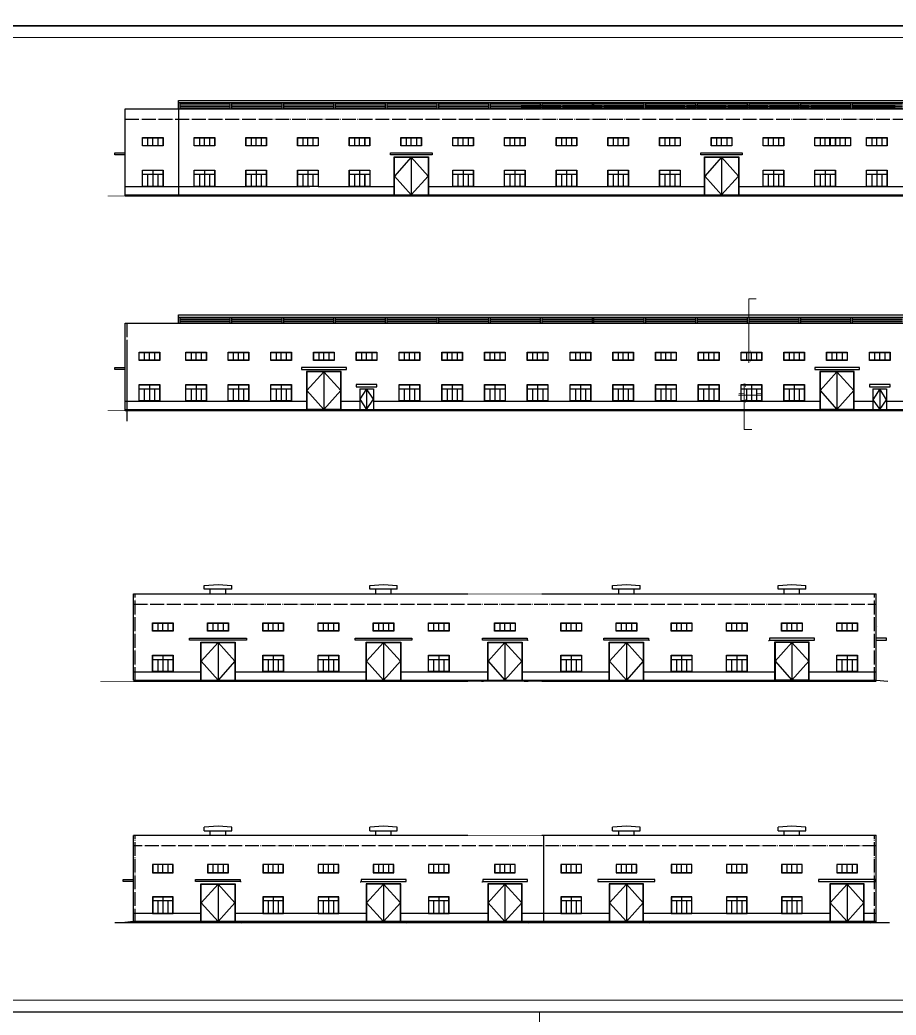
# Model space of a CAD drawing. Extents: x 4150464 to 4450492, y 75142 to 874437.
# Drawn here: x 4257031 to 4384090, y 197079 to 341356 of the extents above; entities that cross this region are included whole.
import ezdxf

# ---------------------------------------------------------------- set-up
doc = ezdxf.new("R2010")
doc.units = 0
doc.header["$LTSCALE"] = 1000
doc.header["$MEASUREMENT"] = 0
doc.linetypes.add('DOTE', pattern=[2.42, 2, -0.2, 0.02, -0.2])
for name, color, linetype in [('AXIS', 3, 'Continuous'), ('DOTE', 8, 'DOTE'), ('PUB_TITLE', 4, 'Continuous'), ('WALL', 6, 'Continuous'), ('外框线', 7, 'Continuous'), ('窗', 4, 'Continuous'), ('线', 144, 'Continuous'), ('门', 4, 'Continuous'), ('雨棚', 7, 'Continuous')]:
    doc.layers.add(name, color=color, linetype=linetype)
doc.layers.add('DIM_IDEN', color=3, linetype='Continuous', lineweight=13)
pattern_1 = [(180, (3372961.3, -331663.97), (-4e-14, -238.125), [])]
pattern_2 = [(180, (3372961.3, -300558.6), (-4e-14, -238.125), [])]

msp = doc.modelspace()

# ---------------------------------------------------------------- hatches: boundary and pattern name
at = {"layer": '线'}
h = msp.add_hatch(dxfattribs=at)
h.set_pattern_fill('ANSI31', color=256, scale=150, angle=135, style=0)
h.set_pattern_definition(pattern_2)
h.paths.add_polyline_path([(4287540, 328486), (4287540, 329386), (4280280, 329386), (4280280, 328486)])
h.paths.add_polyline_path([(4295040, 328486), (4295040, 329386), (4287780, 329386), (4287780, 328486)])
h = msp.add_hatch(dxfattribs=at)
h.set_pattern_fill('ANSI31', color=256, scale=150, angle=135, style=0)
h.set_pattern_definition(pattern_2)
h.paths.add_polyline_path([(4295280, 329386), (4295280, 328486), (4302540, 328486), (4302540, 329386)])
h.paths.add_polyline_path([(4302780, 329386), (4302780, 328486), (4310040, 328486), (4310040, 329386)])
h = msp.add_hatch(dxfattribs=at)
h.set_pattern_fill('ANSI31', color=256, scale=150, angle=135, style=0)
h.set_pattern_definition([(180, (3387961.3, -300558.6), (-4e-14, -238.125), [])])
h.paths.add_polyline_path([(4310280, 329386), (4310280, 328486), (4317540, 328486), (4317540, 329386)])
h.paths.add_polyline_path([(4317780, 329386), (4317780, 328486), (4325040, 328486), (4325040, 329386)])
h = msp.add_hatch(dxfattribs=at)
h.set_pattern_fill('ANSI31', color=256, scale=150, angle=135, style=0)
h.set_pattern_definition([(180, (3402961.3, -300558.6), (-4e-14, -238.125), [])])
h.paths.add_polyline_path([(4325280, 329386), (4325280, 328486), (4332540, 328486), (4332540, 329386)])
h.paths.add_polyline_path([(4332780, 329386), (4332780, 328486), (4340040, 328486), (4340040, 329386)])
h = msp.add_hatch(dxfattribs=at)
h.set_pattern_fill('ANSI31', color=256, scale=150, angle=135, style=0)
h.set_pattern_definition([(180, (3417961.3, -300558.6), (-4e-14, -238.125), [])])
h.paths.add_polyline_path([(4340280, 329386), (4340280, 328486), (4347540, 328486), (4347540, 329386)])
h.paths.add_polyline_path([(4347780, 329386), (4347780, 328486), (4355040, 328486), (4355040, 329386)])
h = msp.add_hatch(dxfattribs=at)
h.set_pattern_fill('ANSI31', color=256, scale=150, angle=135, style=0)
h.set_pattern_definition([(180, (3432961.3, -300558.6), (-4e-14, -238.125), [])])
h.paths.add_polyline_path([(4355280, 329386), (4355280, 328486), (4362540, 328486), (4362540, 329386)])
h.paths.add_polyline_path([(4362780, 329386), (4362780, 328486), (4370040, 328486), (4370040, 329386)])
h = msp.add_hatch(dxfattribs=at)
h.set_pattern_fill('ANSI31', color=256, scale=150, angle=135, style=0)
h.set_pattern_definition([(180, (3447961.3, -300558.6), (-4e-14, -238.125), [])])
h.paths.add_polyline_path([(4370280, 329386), (4370280, 328486), (4377540, 328486), (4377540, 329386)])
h.paths.add_polyline_path([(4377780, 329386), (4377780, 328486), (4385040, 328486), (4385040, 329386)])
h = msp.add_hatch(dxfattribs=at)
h.set_pattern_fill('ANSI31', color=256, scale=150, angle=135, style=0)
h.set_pattern_definition(pattern_1)
h.paths.add_polyline_path([(4287540, 297381), (4287540, 298281), (4280280, 298281), (4280280, 297381)])
h.paths.add_polyline_path([(4295040, 297381), (4295040, 298281), (4287780, 298281), (4287780, 297381)])
h = msp.add_hatch(dxfattribs=at)
h.set_pattern_fill('ANSI31', color=256, scale=150, angle=135, style=0)
h.set_pattern_definition(pattern_1)
h.paths.add_polyline_path([(4295280, 298281), (4295280, 297381), (4302540, 297381), (4302540, 298281)])
h.paths.add_polyline_path([(4302780, 298281), (4302780, 297381), (4310040, 297381), (4310040, 298281)])
h = msp.add_hatch(dxfattribs=at)
h.set_pattern_fill('ANSI31', color=256, scale=150, angle=135, style=0)
h.set_pattern_definition([(180, (3387961.3, -331663.97), (-4e-14, -238.125), [])])
h.paths.add_polyline_path([(4310280, 298281), (4310280, 297381), (4317540, 297381), (4317540, 298281)])
h.paths.add_polyline_path([(4317780, 298281), (4317780, 297381), (4325040, 297381), (4325040, 298281)])
h = msp.add_hatch(dxfattribs=at)
h.set_pattern_fill('ANSI31', color=256, scale=150, angle=135, style=0)
h.set_pattern_definition([(180, (3402961.3, -331663.97), (-4e-14, -238.125), [])])
h.paths.add_polyline_path([(4325280, 298281), (4325280, 297381), (4332540, 297381), (4332540, 298281)])
h.paths.add_polyline_path([(4332780, 298281), (4332780, 297381), (4340040, 297381), (4340040, 298281)])
h = msp.add_hatch(dxfattribs=at)
h.set_pattern_fill('ANSI31', color=256, scale=150, angle=135, style=0)
h.set_pattern_definition([(180, (3417961.3, -331663.97), (-4e-14, -238.125), [])])
h.paths.add_polyline_path([(4340280, 298281), (4340280, 297381), (4347540, 297381), (4347540, 298281)])
h.paths.add_polyline_path([(4347780, 298281), (4347780, 297381), (4355040, 297381), (4355040, 298281)])
h = msp.add_hatch(dxfattribs=at)
h.set_pattern_fill('ANSI31', color=256, scale=150, angle=135, style=0)
h.set_pattern_definition([(180, (3432961.3, -331663.97), (-4e-14, -238.125), [])])
h.paths.add_polyline_path([(4355280, 298281), (4355280, 297381), (4362540, 297381), (4362540, 298281)])
h.paths.add_polyline_path([(4362780, 298281), (4362780, 297381), (4370040, 297381), (4370040, 298281)])
h = msp.add_hatch(dxfattribs=at)
h.set_pattern_fill('ANSI31', color=256, scale=150, angle=135, style=0)
h.set_pattern_definition([(180, (3447961.3, -331663.97), (-4e-14, -238.125), [])])
h.paths.add_polyline_path([(4370280, 298281), (4370280, 297381), (4377540, 297381), (4377540, 298281)])
h.paths.add_polyline_path([(4377780, 298281), (4377780, 297381), (4385040, 297381), (4385040, 298281)])

# ---------------------------------------------------------------- linework, layer by layer
at = {"color": 0}
for p, q in [((4280040, 328486), (4280040, 315836)), ((4383210, 288481), (4380210, 288481)), ((4380210, 288481), (4380210, 288181)), ((4380210, 288181), (4381710, 288181)), ((4381710, 288181), (4383210, 288181)), ((4383210, 288181), (4383210, 288481)), ((4380710, 284881), (4380410, 284731)), ((4380710, 284881), (4382710, 284881)), ((4382710, 284881), (4383010, 284731))]:
    msp.add_line(p, q, dxfattribs=at)
for p, q in [((4283759, 259340), (4285759, 259481)), ((4283759, 258807), (4283759, 259340)), ((4287759, 258807), (4283759, 258807)), ((4284639, 258147), (4284639, 258807)), ((4285759, 259481), (4287759, 259340)), ((4286879, 258147), (4286879, 258807)), ((4287759, 258807), (4287759, 259340)), ((4307759, 259340), (4309759, 259481)), ((4307759, 258807), (4307759, 259340)), ((4311759, 258807), (4307759, 258807)), ((4308639, 258147), (4308639, 258807)), ((4309759, 259481), (4311759, 259340)), ((4310879, 258147), (4310879, 258807)), ((4311759, 258807), (4311759, 259340)), ((4342979, 259340), (4344979, 259481)), ((4342979, 258807), (4342979, 259340)), ((4346979, 258807), (4342979, 258807)), ((4343859, 258147), (4343859, 258807)), ((4344979, 259481), (4346979, 259340)), ((4346099, 258147), (4346099, 258807)), ((4346979, 258807), (4346979, 259340)), ((4366979, 259340), (4368979, 259481)), ((4366979, 258807), (4366979, 259340)), ((4370979, 258807), (4366979, 258807)), ((4367859, 258147), (4367859, 258807)), ((4368979, 259481), (4370979, 259340)), ((4370099, 258147), (4370099, 258807)), ((4370979, 258807), (4370979, 259340)), ((4285759, 224460), (4283759, 224319)), ((4283759, 223786), (4283759, 224319)), ((4283759, 223786), (4287759, 223786)), ((4284639, 223126), (4284639, 223786)), ((4287759, 224319), (4285759, 224460)), ((4286879, 223126), (4286879, 223786)), ((4287759, 223786), (4287759, 224319)), ((4309759, 224460), (4307759, 224319)), ((4307759, 223786), (4307759, 224319)), ((4307759, 223786), (4311759, 223786)), ((4308639, 223126), (4308639, 223786)), ((4311759, 224319), (4309759, 224460)), ((4310879, 223126), (4310879, 223786)), ((4311759, 223786), (4311759, 224319)), ((4344979, 224460), (4342979, 224319)), ((4342979, 223786), (4342979, 224319)), ((4342979, 223786), (4346979, 223786)), ((4343859, 223126), (4343859, 223786)), ((4346979, 224319), (4344979, 224460)), ((4346099, 223126), (4346099, 223786)), ((4346979, 223786), (4346979, 224319)), ((4368979, 224460), (4366979, 224319)), ((4366979, 223786), (4366979, 224319)), ((4366979, 223786), (4370979, 223786)), ((4367859, 223126), (4367859, 223786)), ((4370979, 224319), (4368979, 224460)), ((4370099, 223126), (4370099, 223786)), ((4370979, 223786), (4370979, 224319))]:
    msp.add_line(p, q)
at = {"layer": 'AXIS'}
msp.add_line((4272540, 293187), (4272540, 283187), dxfattribs=at)
at = {"layer": 'DIM_IDEN'}
for p, q in [((4362711, 300923), (4363813, 300923)), ((4362711, 300923), (4362711, 291655)), ((4362077, 288634), (4362077, 281990)), ((4361220, 286952), (4364664, 286952)), ((4362077, 281990), (4363179, 281990))]:
    msp.add_line(p, q, dxfattribs=at)
for points, const_width in [([(4363016, 293431), (4363016, 292931)], 50), ([(4363016, 292261), (4363016, 291761)], 50), ([(4362227, 288634), (4362227, 288134)], 50), ([(4361252, 287177), (4362002, 287177)], 75), ([(4363952, 287177), (4364702, 287177)], 75), ([(4362227, 286361), (4362227, 285861)], 50)]:
    msp.add_lwpolyline(points, dxfattribs=dict(at, const_width=const_width))
at = {"layer": 'DOTE', "color": 251, "linetype": 'DOTE'}
for p, q in [((4280040, 328486), (4280040, 315836)), ((4272300, 326986), (4408410, 326986)), ((4380979, 245497), (4380979, 258147)), ((4273519, 256647), (4381219, 256647)), ((4273759, 210476), (4273759, 223126)), ((4381219, 221626), (4273519, 221626))]:
    msp.add_line(p, q, dxfattribs=at)
at = {"layer": 'DOTE', "linetype": 'DOTE'}
for p, q in [((4272540, 297381), (4272540, 284731)), ((4273759, 245497), (4273759, 258147)), ((4380979, 210476), (4380979, 223126))]:
    msp.add_line(p, q, dxfattribs=at)
at = {"layer": 'PUB_TITLE'}
for points in [[(4248288, 340512), (4450418, 340512), (4450418, 483482), (4248288, 483482)], [(4248288, 340512), (4450418, 340512), (4450418, 483482), (4248288, 483482)], [(4248288, 197542), (4450418, 197542), (4450418, 340512), (4248288, 340512)], [(4248288, 197542), (4450418, 197542), (4450418, 340512), (4248288, 340512)]]:
    msp.add_lwpolyline(points, close=True, dxfattribs=at)
for points, const_width in [([(4252538, 199242), (4448718, 199242), (4448718, 338812), (4252538, 338812)], 170), ([(4252538, 199242), (4448718, 199242), (4448718, 338812), (4252538, 338812)], 170), ([(4248288, 138142), (4332388, 138142), (4332388, 197542), (4248288, 197542)], 150)]:
    msp.add_lwpolyline(points, close=True, dxfattribs=dict(at, const_width=const_width))
at = {"layer": 'WALL', "color": 251}
for p, q in [((4381343, 253417), (4381343, 253417)), ((4273394, 218396), (4273394, 218396))]:
    msp.add_line(p, q, dxfattribs=at)
at = {"layer": '外框线'}
for p, q in [((4280040, 328486), (4280040, 329686)), ((4280040, 329686), (4400280, 329686)), ((4280040, 329386), (4400280, 329386)), ((4280280, 328486), (4280280, 329386)), ((4287540, 328486), (4287540, 329386)), ((4287780, 328486), (4287780, 329386)), ((4295040, 328486), (4295040, 329386)), ((4295280, 328486), (4295280, 329386)), ((4302540, 328486), (4302540, 329386)), ((4302780, 328486), (4302780, 329386)), ((4310040, 328486), (4310040, 329386)), ((4310280, 328486), (4310280, 329386)), ((4317540, 328486), (4317540, 329386)), ((4317780, 328486), (4317780, 329386)), ((4325040, 328486), (4325040, 329386)), ((4325280, 328486), (4325280, 329386)), ((4332540, 328486), (4332540, 329386)), ((4332780, 328486), (4332780, 329386)), ((4340040, 328486), (4340040, 329386)), ((4340280, 328486), (4340280, 329386)), ((4347540, 328486), (4347540, 329386)), ((4347780, 328486), (4347780, 329386)), ((4355040, 328486), (4355040, 329386)), ((4355280, 328486), (4355280, 329386)), ((4362540, 328486), (4362540, 329386)), ((4362780, 328486), (4362780, 329386)), ((4370040, 328486), (4370040, 329386)), ((4370280, 328486), (4370280, 329386)), ((4377540, 328486), (4377540, 329386)), ((4377780, 328486), (4377780, 329386)), ((4280040, 297381), (4280040, 298581)), ((4280040, 298581), (4400280, 298581)), ((4280040, 298281), (4400280, 298281)), ((4280280, 297381), (4280280, 298281)), ((4287540, 297381), (4287540, 298281)), ((4287780, 297381), (4287780, 298281)), ((4295040, 297381), (4295040, 298281)), ((4295280, 297381), (4295280, 298281)), ((4302540, 297381), (4302540, 298281)), ((4302780, 297381), (4302780, 298281)), ((4310040, 297381), (4310040, 298281)), ((4310280, 297381), (4310280, 298281)), ((4317540, 297381), (4317540, 298281)), ((4317780, 297381), (4317780, 298281)), ((4325040, 297381), (4325040, 298281)), ((4325280, 297381), (4325280, 298281)), ((4332540, 297381), (4332540, 298281)), ((4332780, 297381), (4332780, 298281)), ((4340040, 297381), (4340040, 298281)), ((4340280, 297381), (4340280, 298281)), ((4347540, 297381), (4347540, 298281)), ((4347780, 297381), (4347780, 298281)), ((4355040, 297381), (4355040, 298281)), ((4355280, 297381), (4355280, 298281)), ((4362540, 297381), (4362540, 298281)), ((4362780, 297381), (4362780, 298281)), ((4370040, 297381), (4370040, 298281)), ((4370280, 297381), (4370280, 298281)), ((4377540, 297381), (4377540, 298281)), ((4377780, 297381), (4377780, 298281)), ((4332979, 223126), (4332979, 210436))]:
    msp.add_line(p, q, dxfattribs=at)
at = {"layer": '外框线', "const_width": 100}
for points in [[(4272300, 328486), (4408410, 328486), (4408410, 315836), (4272300, 315836)], [(4272300, 297381), (4407850, 297381), (4407850, 284731), (4272300, 284731)]]:
    msp.add_lwpolyline(points, close=True, dxfattribs=at)
at = {"layer": '外框线'}
for points, const_width in [([(4272300, 315836), (4269779, 315836)], 100), ([(4410766, 284691), (4269779, 284691)], 80), ([(4273519, 245398), (4273519, 245398), (4273519, 258147), (4321999, 258147)], 100), ([(4321999, 258147), (4332739, 258147)], 100), ([(4332739, 258147), (4381219, 258147), (4381219, 245497), (4381219, 245497)], 100), ([(4268713, 245417), (4364198, 245417)], 80), ([(4321999, 223126), (4273519, 223126), (4273519, 210476), (4273519, 210476)], 100), ([(4332739, 223126), (4321999, 223126)], 100), ([(4381219, 210476), (4381219, 210476), (4381219, 223126), (4332739, 223126)], 100), ([(4383156, 210436), (4270785, 210436)], 80)]:
    msp.add_lwpolyline(points, dxfattribs=dict(at, const_width=const_width))
msp.add_lwpolyline([(4383156, 210476), (4270785, 210476)], dxfattribs=at)
at = {"layer": '窗'}
for p, q in [((4275555, 324256), (4275555, 323116)), ((4276290, 323116), (4276290, 324256)), ((4277025, 324256), (4277025, 323116)), ((4283055, 324256), (4283055, 323116)), ((4283790, 323116), (4283790, 324256)), ((4284525, 324256), (4284525, 323116)), ((4290555, 324256), (4290555, 323116)), ((4291290, 323116), (4291290, 324256)), ((4292025, 324256), (4292025, 323116)), ((4298055, 324256), (4298055, 323116)), ((4298790, 323116), (4298790, 324256)), ((4299525, 324256), (4299525, 323116)), ((4305555, 324256), (4305555, 323116)), ((4306290, 323116), (4306290, 324256)), ((4307025, 324256), (4307025, 323116)), ((4307055, 324256), (4307055, 323116)), ((4307790, 323116), (4307790, 324256)), ((4313055, 324256), (4313055, 323116)), ((4313790, 323116), (4313790, 324256)), ((4314525, 324256), (4314525, 323116)), ((4314555, 324256), (4314555, 323116)), ((4315290, 323116), (4315290, 324256)), ((4320555, 324256), (4320555, 323116)), ((4321290, 323116), (4321290, 324256)), ((4322025, 324256), (4322025, 323116)), ((4328055, 324256), (4328055, 323116)), ((4328790, 323116), (4328790, 324256)), ((4329525, 324256), (4329525, 323116)), ((4335555, 324256), (4335555, 323116)), ((4336290, 323116), (4336290, 324256)), ((4337025, 324256), (4337025, 323116)), ((4343055, 324256), (4343055, 323116)), ((4343790, 323116), (4343790, 324256)), ((4344525, 324256), (4344525, 323116)), ((4350555, 324256), (4350555, 323116)), ((4351290, 323116), (4351290, 324256)), ((4352025, 324256), (4352025, 323116)), ((4358055, 324256), (4358055, 323116)), ((4358790, 323116), (4358790, 324256)), ((4359525, 324256), (4359525, 323116)), ((4365555, 324256), (4365555, 323116)), ((4366290, 323116), (4366290, 324256)), ((4367025, 324256), (4367025, 323116)), ((4373055, 324256), (4373055, 323116)), ((4373790, 323116), (4373790, 324256)), ((4374525, 324256), (4374525, 323116)), ((4375255, 324256), (4375255, 323116)), ((4375990, 323116), (4375990, 324256)), ((4376725, 324256), (4376725, 323116)), ((4380555, 324256), (4380555, 323116)), ((4381290, 323116), (4381290, 324256)), ((4382025, 324256), (4382025, 323116)), ((4274820, 318986), (4277760, 318986)), ((4275555, 318986), (4275555, 317216)), ((4276290, 319556), (4276290, 317216)), ((4277025, 318986), (4277025, 317216)), ((4282320, 318986), (4285260, 318986)), ((4283055, 318986), (4283055, 317216)), ((4283790, 319556), (4283790, 317216)), ((4284525, 318986), (4284525, 317216)), ((4289820, 318986), (4292760, 318986)), ((4290555, 318986), (4290555, 317216)), ((4291290, 319556), (4291290, 317216)), ((4292025, 318986), (4292025, 317216)), ((4297320, 318986), (4300260, 318986)), ((4298055, 318986), (4298055, 317216)), ((4298790, 319556), (4298790, 317216)), ((4299525, 318986), (4299525, 317216)), ((4304820, 318986), (4307760, 318986)), ((4305555, 318986), (4305555, 317216)), ((4306290, 319556), (4306290, 317216)), ((4307025, 318986), (4307025, 317216)), ((4307055, 318986), (4307055, 317216)), ((4307790, 319556), (4307790, 317216)), ((4319820, 318986), (4322760, 318986)), ((4320555, 318986), (4320555, 317216)), ((4321290, 319556), (4321290, 317216)), ((4322025, 318986), (4322025, 317216)), ((4327320, 318986), (4330260, 318986)), ((4328055, 318986), (4328055, 317216)), ((4328790, 319556), (4328790, 317216)), ((4329525, 318986), (4329525, 317216)), ((4334820, 318986), (4337760, 318986)), ((4335555, 318986), (4335555, 317216)), ((4336290, 319556), (4336290, 317216)), ((4337025, 318986), (4337025, 317216)), ((4342320, 318986), (4345260, 318986)), ((4343055, 318986), (4343055, 317216)), ((4343790, 319556), (4343790, 317216)), ((4344525, 318986), (4344525, 317216)), ((4349820, 318986), (4352760, 318986)), ((4350555, 318986), (4350555, 317216)), ((4351290, 319556), (4351290, 317216)), ((4352025, 318986), (4352025, 317216)), ((4364820, 318986), (4367760, 318986)), ((4365555, 318986), (4365555, 317216)), ((4366290, 319556), (4366290, 317216)), ((4367025, 318986), (4367025, 317216)), ((4372320, 318986), (4375260, 318986)), ((4373055, 318986), (4373055, 317216)), ((4373790, 319556), (4373790, 317216)), ((4374525, 318986), (4374525, 317216)), ((4379820, 318986), (4382760, 318986)), ((4380555, 318986), (4380555, 317216)), ((4381290, 319556), (4381290, 317216)), ((4382025, 318986), (4382025, 317216)), ((4275075, 293151), (4275075, 292011)), ((4275810, 292011), (4275810, 293151)), ((4276545, 293151), (4276545, 292011)), ((4281850, 293151), (4281850, 292011)), ((4282585, 292011), (4282585, 293151)), ((4283320, 293151), (4283320, 292011)), ((4287975, 293151), (4287975, 292011)), ((4288710, 292011), (4288710, 293151)), ((4289445, 293151), (4289445, 292011)), ((4294175, 293151), (4294175, 292011)), ((4294910, 292011), (4294910, 293151)), ((4295645, 293151), (4295645, 292011)), ((4300375, 293151), (4300375, 292011)), ((4301110, 292011), (4301110, 293151)), ((4301845, 293151), (4301845, 292011)), ((4306575, 293151), (4306575, 292011)), ((4307310, 292011), (4307310, 293151)), ((4308045, 293151), (4308045, 292011)), ((4312775, 293151), (4312775, 292011)), ((4313510, 292011), (4313510, 293151)), ((4314245, 293151), (4314245, 292011)), ((4318975, 293151), (4318975, 292011)), ((4319710, 292011), (4319710, 293151)), ((4320445, 293151), (4320445, 292011)), ((4325175, 293151), (4325175, 292011)), ((4325910, 292011), (4325910, 293151)), ((4326645, 293151), (4326645, 292011)), ((4331375, 293151), (4331375, 292011)), ((4332110, 292011), (4332110, 293151)), ((4332845, 293151), (4332845, 292011)), ((4337575, 293151), (4337575, 292011)), ((4338310, 292011), (4338310, 293151)), ((4339045, 293151), (4339045, 292011)), ((4343775, 293151), (4343775, 292011)), ((4344510, 292011), (4344510, 293151)), ((4345245, 293151), (4345245, 292011)), ((4349975, 293151), (4349975, 292011)), ((4350710, 292011), (4350710, 293151)), ((4351445, 293151), (4351445, 292011)), ((4356175, 293151), (4356175, 292011)), ((4356910, 292011), (4356910, 293151)), ((4357645, 293151), (4357645, 292011)), ((4362375, 293151), (4362375, 292011)), ((4363110, 292011), (4363110, 293151)), ((4363845, 293151), (4363845, 292011)), ((4368575, 293151), (4368575, 292011)), ((4369310, 292011), (4369310, 293151)), ((4370045, 293151), (4370045, 292011)), ((4374775, 293151), (4374775, 292011)), ((4375510, 292011), (4375510, 293151)), ((4376245, 293151), (4376245, 292011)), ((4380975, 293151), (4380975, 292011)), ((4381710, 292011), (4381710, 293151)), ((4382445, 293151), (4382445, 292011)), ((4274340, 287881), (4277280, 287881)), ((4275075, 287881), (4275075, 286111)), ((4275810, 288451), (4275810, 286111)), ((4276545, 287881), (4276545, 286111)), ((4281115, 287881), (4284055, 287881)), ((4281850, 287881), (4281850, 286111)), ((4282585, 288451), (4282585, 286111)), ((4283320, 287881), (4283320, 286111)), ((4287240, 287881), (4290180, 287881)), ((4287975, 287881), (4287975, 286111)), ((4288710, 288451), (4288710, 286111)), ((4289445, 287881), (4289445, 286111)), ((4293440, 287881), (4296380, 287881)), ((4294175, 287881), (4294175, 286111)), ((4294910, 288451), (4294910, 286111)), ((4295645, 287881), (4295645, 286111)), ((4306310, 287881), (4306310, 284881)), ((4306310, 287881), (4308310, 287881)), ((4307310, 287881), (4306310, 286381)), ((4307310, 287881), (4307310, 284881)), ((4308310, 286381), (4307310, 287881)), ((4308310, 287881), (4308310, 284881)), ((4312040, 287881), (4314980, 287881)), ((4312775, 287881), (4312775, 286111)), ((4313510, 288451), (4313510, 286111)), ((4314245, 287881), (4314245, 286111)), ((4318240, 287881), (4321180, 287881)), ((4318975, 287881), (4318975, 286111)), ((4319710, 288451), (4319710, 286111)), ((4320445, 287881), (4320445, 286111)), ((4324440, 287881), (4327380, 287881)), ((4325175, 287881), (4325175, 286111)), ((4325910, 288451), (4325910, 286111)), ((4326645, 287881), (4326645, 286111)), ((4330640, 287881), (4333580, 287881)), ((4331375, 287881), (4331375, 286111)), ((4332110, 288451), (4332110, 286111)), ((4332845, 287881), (4332845, 286111)), ((4336840, 287881), (4339780, 287881)), ((4337575, 287881), (4337575, 286111)), ((4338310, 288451), (4338310, 286111)), ((4339045, 287881), (4339045, 286111)), ((4343040, 287881), (4345980, 287881)), ((4343775, 287881), (4343775, 286111)), ((4344510, 288451), (4344510, 286111)), ((4345245, 287881), (4345245, 286111)), ((4349240, 287881), (4352180, 287881)), ((4349975, 287881), (4349975, 286111)), ((4350710, 288451), (4350710, 286111)), ((4351445, 287881), (4351445, 286111)), ((4355440, 287881), (4358380, 287881)), ((4356175, 287881), (4356175, 286111)), ((4356910, 288451), (4356910, 286111)), ((4357645, 287881), (4357645, 286111)), ((4361640, 287881), (4364580, 287881)), ((4362375, 287881), (4362375, 286111)), ((4363110, 288451), (4363110, 286111)), ((4363845, 287881), (4363845, 286111)), ((4367840, 287881), (4370780, 287881)), ((4368575, 287881), (4368575, 286111)), ((4369310, 288451), (4369310, 286111)), ((4370045, 287881), (4370045, 286111)), ((4380710, 287881), (4380710, 284881)), ((4380710, 287881), (4382710, 287881)), ((4381710, 287881), (4380710, 286286)), ((4381710, 287881), (4381710, 284881)), ((4382710, 286286), (4381710, 287881)), ((4382710, 287881), (4382710, 284881)), ((4306310, 286381), (4307310, 284881)), ((4307310, 284881), (4308310, 286381)), ((4380710, 286286), (4381710, 284881)), ((4381710, 284881), (4382710, 286286)), ((4306310, 284881), (4306010, 284731)), ((4306310, 284881), (4308310, 284881)), ((4308310, 284881), (4308610, 284731)), ((4277024, 253917), (4277024, 252777)), ((4277759, 252777), (4277759, 253917)), ((4278494, 253917), (4278494, 252777)), ((4285024, 253917), (4285024, 252777)), ((4285759, 252777), (4285759, 253917)), ((4286494, 253917), (4286494, 252777)), ((4293024, 253917), (4293024, 252777)), ((4293759, 252777), (4293759, 253917)), ((4294494, 253917), (4294494, 252777)), ((4301024, 253917), (4301024, 252777)), ((4301759, 252777), (4301759, 253917)), ((4302494, 253917), (4302494, 252777)), ((4309024, 253917), (4309024, 252777)), ((4309759, 252777), (4309759, 253917)), ((4310494, 253917), (4310494, 252777)), ((4317024, 253917), (4317024, 252777)), ((4317759, 252777), (4317759, 253917)), ((4318494, 253917), (4318494, 252777)), ((4326634, 253917), (4326634, 252777)), ((4327369, 252777), (4327369, 253917)), ((4328104, 253917), (4328104, 252777)), ((4336244, 253917), (4336244, 252777)), ((4336979, 252777), (4336979, 253917)), ((4337714, 253917), (4337714, 252777)), ((4344244, 253917), (4344244, 252777)), ((4344979, 252777), (4344979, 253917)), ((4345714, 253917), (4345714, 252777)), ((4352244, 253917), (4352244, 252777)), ((4352979, 252777), (4352979, 253917)), ((4353714, 253917), (4353714, 252777)), ((4360244, 253917), (4360244, 252777)), ((4360979, 252777), (4360979, 253917)), ((4361714, 253917), (4361714, 252777)), ((4368244, 253917), (4368244, 252777)), ((4368979, 252777), (4368979, 253917)), ((4369714, 253917), (4369714, 252777)), ((4376244, 253917), (4376244, 252777)), ((4376979, 252777), (4376979, 253917)), ((4377714, 253917), (4377714, 252777)), ((4276289, 248647), (4279229, 248647)), ((4277024, 248647), (4277024, 246877)), ((4277759, 249217), (4277759, 246877)), ((4278494, 248647), (4278494, 246877)), ((4292289, 248647), (4295229, 248647)), ((4293024, 248647), (4293024, 246877)), ((4293759, 249217), (4293759, 246877)), ((4294494, 248647), (4294494, 246877)), ((4300289, 248647), (4303229, 248647)), ((4301024, 248647), (4301024, 246877)), ((4301759, 249217), (4301759, 246877)), ((4302494, 248647), (4302494, 246877)), ((4316289, 248647), (4319229, 248647)), ((4317024, 248647), (4317024, 246877)), ((4317759, 249217), (4317759, 246877)), ((4318494, 248647), (4318494, 246877)), ((4335509, 248647), (4338449, 248647)), ((4336244, 248647), (4336244, 246877)), ((4336979, 249217), (4336979, 246877)), ((4337714, 248647), (4337714, 246877)), ((4351509, 248647), (4354449, 248647)), ((4352244, 248647), (4352244, 246877)), ((4352979, 249217), (4352979, 246877)), ((4353714, 248647), (4353714, 246877)), ((4359509, 248647), (4362449, 248647)), ((4360244, 248647), (4360244, 246877)), ((4360979, 249217), (4360979, 246877)), ((4361714, 248647), (4361714, 246877)), ((4375509, 248647), (4378449, 248647)), ((4376244, 248647), (4376244, 246877)), ((4376979, 249217), (4376979, 246877)), ((4377714, 248647), (4377714, 246877)), ((4277024, 218896), (4277024, 217756)), ((4277759, 217756), (4277759, 218896)), ((4278494, 218896), (4278494, 217756)), ((4285024, 218896), (4285024, 217756)), ((4285759, 217756), (4285759, 218896)), ((4286494, 218896), (4286494, 217756)), ((4293024, 218896), (4293024, 217756)), ((4293759, 217756), (4293759, 218896)), ((4294494, 218896), (4294494, 217756)), ((4301024, 218896), (4301024, 217756)), ((4301759, 217756), (4301759, 218896)), ((4302494, 218896), (4302494, 217756)), ((4309024, 218896), (4309024, 217756)), ((4309759, 217756), (4309759, 218896)), ((4310494, 218896), (4310494, 217756)), ((4317024, 218896), (4317024, 217756)), ((4317759, 217756), (4317759, 218896)), ((4318494, 218896), (4318494, 217756)), ((4326634, 218896), (4326634, 217756)), ((4327369, 217756), (4327369, 218896)), ((4328104, 218896), (4328104, 217756)), ((4336244, 218896), (4336244, 217756)), ((4336979, 217756), (4336979, 218896)), ((4337714, 218896), (4337714, 217756)), ((4344244, 218896), (4344244, 217756)), ((4344979, 217756), (4344979, 218896)), ((4345714, 218896), (4345714, 217756)), ((4352244, 218896), (4352244, 217756)), ((4352979, 217756), (4352979, 218896)), ((4353714, 218896), (4353714, 217756)), ((4360244, 218896), (4360244, 217756)), ((4360979, 217756), (4360979, 218896)), ((4361714, 218896), (4361714, 217756)), ((4368244, 218896), (4368244, 217756)), ((4368979, 217756), (4368979, 218896)), ((4369714, 218896), (4369714, 217756)), ((4376244, 218896), (4376244, 217756)), ((4376979, 217756), (4376979, 218896)), ((4377714, 218896), (4377714, 217756)), ((4279229, 213626), (4276289, 213626)), ((4277024, 213626), (4277024, 211856)), ((4277759, 214196), (4277759, 211856)), ((4278494, 213626), (4278494, 211856)), ((4295229, 213626), (4292289, 213626)), ((4293024, 213626), (4293024, 211856)), ((4293759, 214196), (4293759, 211856)), ((4294494, 213626), (4294494, 211856)), ((4303229, 213626), (4300289, 213626)), ((4301024, 213626), (4301024, 211856)), ((4301759, 214196), (4301759, 211856)), ((4302494, 213626), (4302494, 211856)), ((4319229, 213626), (4316289, 213626)), ((4317024, 213626), (4317024, 211856)), ((4317759, 214196), (4317759, 211856)), ((4318494, 213626), (4318494, 211856)), ((4338449, 213626), (4335509, 213626)), ((4336244, 213626), (4336244, 211856)), ((4336979, 214196), (4336979, 211856)), ((4337714, 213626), (4337714, 211856)), ((4354449, 213626), (4351509, 213626)), ((4352244, 213626), (4352244, 211856)), ((4352979, 214196), (4352979, 211856)), ((4353714, 213626), (4353714, 211856)), ((4362449, 213626), (4359509, 213626)), ((4360244, 213626), (4360244, 211856)), ((4360979, 214196), (4360979, 211856)), ((4361714, 213626), (4361714, 211856)), ((4370449, 213626), (4367509, 213626)), ((4368244, 213626), (4368244, 211856)), ((4368979, 214196), (4368979, 211856)), ((4369714, 213626), (4369714, 211856))]:
    msp.add_line(p, q, dxfattribs=at)
for points in [[(4274790, 324286), (4277790, 324286), (4277790, 323086), (4274790, 323086)], [(4274820, 324256), (4277760, 324256), (4277760, 323116), (4274820, 323116)], [(4282290, 324286), (4285290, 324286), (4285290, 323086), (4282290, 323086)], [(4282320, 324256), (4285260, 324256), (4285260, 323116), (4282320, 323116)], [(4289790, 324286), (4292790, 324286), (4292790, 323086), (4289790, 323086)], [(4289820, 324256), (4292760, 324256), (4292760, 323116), (4289820, 323116)], [(4297290, 324286), (4300290, 324286), (4300290, 323086), (4297290, 323086)], [(4297320, 324256), (4300260, 324256), (4300260, 323116), (4297320, 323116)], [(4304790, 324286), (4307790, 324286), (4307790, 323086), (4304790, 323086)], [(4304820, 324256), (4307760, 324256), (4307760, 323116), (4304820, 323116)], [(4312290, 324286), (4315290, 324286), (4315290, 323086), (4312290, 323086)], [(4312320, 324256), (4315260, 324256), (4315260, 323116), (4312320, 323116)], [(4319790, 324286), (4322790, 324286), (4322790, 323086), (4319790, 323086)], [(4319820, 324256), (4322760, 324256), (4322760, 323116), (4319820, 323116)], [(4327290, 324286), (4330290, 324286), (4330290, 323086), (4327290, 323086)], [(4327320, 324256), (4330260, 324256), (4330260, 323116), (4327320, 323116)], [(4334790, 324286), (4337790, 324286), (4337790, 323086), (4334790, 323086)], [(4334820, 324256), (4337760, 324256), (4337760, 323116), (4334820, 323116)], [(4342290, 324286), (4345290, 324286), (4345290, 323086), (4342290, 323086)], [(4342320, 324256), (4345260, 324256), (4345260, 323116), (4342320, 323116)], [(4349790, 324286), (4352790, 324286), (4352790, 323086), (4349790, 323086)], [(4349820, 324256), (4352760, 324256), (4352760, 323116), (4349820, 323116)], [(4357290, 324286), (4360290, 324286), (4360290, 323086), (4357290, 323086)], [(4357320, 324256), (4360260, 324256), (4360260, 323116), (4357320, 323116)], [(4364790, 324286), (4367790, 324286), (4367790, 323086), (4364790, 323086)], [(4364820, 324256), (4367760, 324256), (4367760, 323116), (4364820, 323116)], [(4372290, 324286), (4375290, 324286), (4375290, 323086), (4372290, 323086)], [(4372320, 324256), (4375260, 324256), (4375260, 323116), (4372320, 323116)], [(4374490, 324286), (4377490, 324286), (4377490, 323086), (4374490, 323086)], [(4374520, 324256), (4377460, 324256), (4377460, 323116), (4374520, 323116)], [(4379790, 324286), (4382790, 324286), (4382790, 323086), (4379790, 323086)], [(4379820, 324256), (4382760, 324256), (4382760, 323116), (4379820, 323116)], [(4274790, 319586), (4277790, 319586), (4277790, 317186), (4274790, 317186)], [(4274820, 319556), (4277760, 319556), (4277760, 317216), (4274820, 317216)], [(4282290, 319586), (4285290, 319586), (4285290, 317186), (4282290, 317186)], [(4282320, 319556), (4285260, 319556), (4285260, 317216), (4282320, 317216)], [(4289790, 319586), (4292790, 319586), (4292790, 317186), (4289790, 317186)], [(4289820, 319556), (4292760, 319556), (4292760, 317216), (4289820, 317216)], [(4297290, 319586), (4300290, 319586), (4300290, 317186), (4297290, 317186)], [(4297320, 319556), (4300260, 319556), (4300260, 317216), (4297320, 317216)], [(4304790, 319586), (4307790, 319586), (4307790, 317186), (4304790, 317186)], [(4304820, 319556), (4307760, 319556), (4307760, 317216), (4304820, 317216)], [(4319790, 319586), (4322790, 319586), (4322790, 317186), (4319790, 317186)], [(4319820, 319556), (4322760, 319556), (4322760, 317216), (4319820, 317216)], [(4327290, 319586), (4330290, 319586), (4330290, 317186), (4327290, 317186)], [(4327320, 319556), (4330260, 319556), (4330260, 317216), (4327320, 317216)], [(4334790, 319586), (4337790, 319586), (4337790, 317186), (4334790, 317186)], [(4334820, 319556), (4337760, 319556), (4337760, 317216), (4334820, 317216)], [(4342290, 319586), (4345290, 319586), (4345290, 317186), (4342290, 317186)], [(4342320, 319556), (4345260, 319556), (4345260, 317216), (4342320, 317216)], [(4349790, 319586), (4352790, 319586), (4352790, 317186), (4349790, 317186)], [(4349820, 319556), (4352760, 319556), (4352760, 317216), (4349820, 317216)], [(4364790, 319586), (4367790, 319586), (4367790, 317186), (4364790, 317186)], [(4364820, 319556), (4367760, 319556), (4367760, 317216), (4364820, 317216)], [(4372290, 319586), (4375290, 319586), (4375290, 317186), (4372290, 317186)], [(4372320, 319556), (4375260, 319556), (4375260, 317216), (4372320, 317216)], [(4379790, 319586), (4382790, 319586), (4382790, 317186), (4379790, 317186)], [(4379820, 319556), (4382760, 319556), (4382760, 317216), (4379820, 317216)], [(4274310, 293181), (4277310, 293181), (4277310, 291981), (4274310, 291981)], [(4274340, 293151), (4277280, 293151), (4277280, 292011), (4274340, 292011)], [(4281085, 293181), (4284085, 293181), (4284085, 291981), (4281085, 291981)], [(4281115, 293151), (4284055, 293151), (4284055, 292011), (4281115, 292011)], [(4287210, 293181), (4290210, 293181), (4290210, 291981), (4287210, 291981)], [(4287240, 293151), (4290180, 293151), (4290180, 292011), (4287240, 292011)], [(4293410, 293181), (4296410, 293181), (4296410, 291981), (4293410, 291981)], [(4293440, 293151), (4296380, 293151), (4296380, 292011), (4293440, 292011)], [(4299610, 293181), (4302610, 293181), (4302610, 291981), (4299610, 291981)], [(4299640, 293151), (4302580, 293151), (4302580, 292011), (4299640, 292011)], [(4305810, 293181), (4308810, 293181), (4308810, 291981), (4305810, 291981)], [(4305840, 293151), (4308780, 293151), (4308780, 292011), (4305840, 292011)], [(4312010, 293181), (4315010, 293181), (4315010, 291981), (4312010, 291981)], [(4312040, 293151), (4314980, 293151), (4314980, 292011), (4312040, 292011)], [(4318210, 293181), (4321210, 293181), (4321210, 291981), (4318210, 291981)], [(4318240, 293151), (4321180, 293151), (4321180, 292011), (4318240, 292011)], [(4324410, 293181), (4327410, 293181), (4327410, 291981), (4324410, 291981)], [(4324440, 293151), (4327380, 293151), (4327380, 292011), (4324440, 292011)], [(4330610, 293181), (4333610, 293181), (4333610, 291981), (4330610, 291981)], [(4330640, 293151), (4333580, 293151), (4333580, 292011), (4330640, 292011)], [(4336810, 293181), (4339810, 293181), (4339810, 291981), (4336810, 291981)], [(4336840, 293151), (4339780, 293151), (4339780, 292011), (4336840, 292011)], [(4343010, 293181), (4346010, 293181), (4346010, 291981), (4343010, 291981)], [(4343040, 293151), (4345980, 293151), (4345980, 292011), (4343040, 292011)], [(4349210, 293181), (4352210, 293181), (4352210, 291981), (4349210, 291981)], [(4349240, 293151), (4352180, 293151), (4352180, 292011), (4349240, 292011)], [(4355410, 293181), (4358410, 293181), (4358410, 291981), (4355410, 291981)], [(4355440, 293151), (4358380, 293151), (4358380, 292011), (4355440, 292011)], [(4361610, 293181), (4364610, 293181), (4364610, 291981), (4361610, 291981)], [(4361640, 293151), (4364580, 293151), (4364580, 292011), (4361640, 292011)], [(4367810, 293181), (4370810, 293181), (4370810, 291981), (4367810, 291981)], [(4367840, 293151), (4370780, 293151), (4370780, 292011), (4367840, 292011)], [(4374010, 293181), (4377010, 293181), (4377010, 291981), (4374010, 291981)], [(4374040, 293151), (4376980, 293151), (4376980, 292011), (4374040, 292011)], [(4380210, 293181), (4383210, 293181), (4383210, 291981), (4380210, 291981)], [(4380240, 293151), (4383180, 293151), (4383180, 292011), (4380240, 292011)], [(4274310, 288481), (4277310, 288481), (4277310, 286081), (4274310, 286081)], [(4274340, 288451), (4277280, 288451), (4277280, 286111), (4274340, 286111)], [(4281085, 288481), (4284085, 288481), (4284085, 286081), (4281085, 286081)], [(4281115, 288451), (4284055, 288451), (4284055, 286111), (4281115, 286111)], [(4287210, 288481), (4290210, 288481), (4290210, 286081), (4287210, 286081)], [(4287240, 288451), (4290180, 288451), (4290180, 286111), (4287240, 286111)], [(4293410, 288481), (4296410, 288481), (4296410, 286081), (4293410, 286081)], [(4293440, 288451), (4296380, 288451), (4296380, 286111), (4293440, 286111)], [(4312010, 288481), (4315010, 288481), (4315010, 286081), (4312010, 286081)], [(4312040, 288451), (4314980, 288451), (4314980, 286111), (4312040, 286111)], [(4318210, 288481), (4321210, 288481), (4321210, 286081), (4318210, 286081)], [(4318240, 288451), (4321180, 288451), (4321180, 286111), (4318240, 286111)], [(4324410, 288481), (4327410, 288481), (4327410, 286081), (4324410, 286081)], [(4324440, 288451), (4327380, 288451), (4327380, 286111), (4324440, 286111)], [(4330610, 288481), (4333610, 288481), (4333610, 286081), (4330610, 286081)], [(4330640, 288451), (4333580, 288451), (4333580, 286111), (4330640, 286111)], [(4336810, 288481), (4339810, 288481), (4339810, 286081), (4336810, 286081)], [(4336840, 288451), (4339780, 288451), (4339780, 286111), (4336840, 286111)], [(4343010, 288481), (4346010, 288481), (4346010, 286081), (4343010, 286081)], [(4343040, 288451), (4345980, 288451), (4345980, 286111), (4343040, 286111)], [(4349210, 288481), (4352210, 288481), (4352210, 286081), (4349210, 286081)], [(4349240, 288451), (4352180, 288451), (4352180, 286111), (4349240, 286111)], [(4355410, 288481), (4358410, 288481), (4358410, 286081), (4355410, 286081)], [(4355440, 288451), (4358380, 288451), (4358380, 286111), (4355440, 286111)], [(4361610, 288481), (4364610, 288481), (4364610, 286081), (4361610, 286081)], [(4361640, 288451), (4364580, 288451), (4364580, 286111), (4361640, 286111)], [(4367810, 288481), (4370810, 288481), (4370810, 286081), (4367810, 286081)], [(4367840, 288451), (4370780, 288451), (4370780, 286111), (4367840, 286111)], [(4276259, 253947), (4279259, 253947), (4279259, 252747), (4276259, 252747)], [(4284259, 253947), (4287259, 253947), (4287259, 252747), (4284259, 252747)], [(4292259, 253947), (4295259, 253947), (4295259, 252747), (4292259, 252747)], [(4300259, 253947), (4303259, 253947), (4303259, 252747), (4300259, 252747)], [(4308259, 253947), (4311259, 253947), (4311259, 252747), (4308259, 252747)], [(4316259, 253947), (4319259, 253947), (4319259, 252747), (4316259, 252747)], [(4325869, 253947), (4328869, 253947), (4328869, 252747), (4325869, 252747)], [(4335479, 253947), (4338479, 253947), (4338479, 252747), (4335479, 252747)], [(4343479, 253947), (4346479, 253947), (4346479, 252747), (4343479, 252747)], [(4351479, 253947), (4354479, 253947), (4354479, 252747), (4351479, 252747)], [(4359479, 253947), (4362479, 253947), (4362479, 252747), (4359479, 252747)], [(4367479, 253947), (4370479, 253947), (4370479, 252747), (4367479, 252747)], [(4375479, 253947), (4378479, 253947), (4378479, 252747), (4375479, 252747)], [(4276289, 253917), (4279229, 253917), (4279229, 252777), (4276289, 252777)], [(4284289, 253917), (4287229, 253917), (4287229, 252777), (4284289, 252777)], [(4292289, 253917), (4295229, 253917), (4295229, 252777), (4292289, 252777)], [(4300289, 253917), (4303229, 253917), (4303229, 252777), (4300289, 252777)], [(4308289, 253917), (4311229, 253917), (4311229, 252777), (4308289, 252777)], [(4316289, 253917), (4319229, 253917), (4319229, 252777), (4316289, 252777)], [(4325899, 253917), (4328839, 253917), (4328839, 252777), (4325899, 252777)], [(4335509, 253917), (4338449, 253917), (4338449, 252777), (4335509, 252777)], [(4343509, 253917), (4346449, 253917), (4346449, 252777), (4343509, 252777)], [(4351509, 253917), (4354449, 253917), (4354449, 252777), (4351509, 252777)], [(4359509, 253917), (4362449, 253917), (4362449, 252777), (4359509, 252777)], [(4367509, 253917), (4370449, 253917), (4370449, 252777), (4367509, 252777)], [(4375509, 253917), (4378449, 253917), (4378449, 252777), (4375509, 252777)], [(4276259, 249247), (4279259, 249247), (4279259, 246847), (4276259, 246847)], [(4276289, 249217), (4279229, 249217), (4279229, 246877), (4276289, 246877)], [(4292259, 249247), (4295259, 249247), (4295259, 246847), (4292259, 246847)], [(4292289, 249217), (4295229, 249217), (4295229, 246877), (4292289, 246877)], [(4300259, 249247), (4303259, 249247), (4303259, 246847), (4300259, 246847)], [(4300289, 249217), (4303229, 249217), (4303229, 246877), (4300289, 246877)], [(4316259, 249247), (4319259, 249247), (4319259, 246847), (4316259, 246847)], [(4316289, 249217), (4319229, 249217), (4319229, 246877), (4316289, 246877)], [(4335479, 249247), (4338479, 249247), (4338479, 246847), (4335479, 246847)], [(4335509, 249217), (4338449, 249217), (4338449, 246877), (4335509, 246877)], [(4351479, 249247), (4354479, 249247), (4354479, 246847), (4351479, 246847)], [(4351509, 249217), (4354449, 249217), (4354449, 246877), (4351509, 246877)], [(4359479, 249247), (4362479, 249247), (4362479, 246847), (4359479, 246847)], [(4359509, 249217), (4362449, 249217), (4362449, 246877), (4359509, 246877)], [(4375479, 249247), (4378479, 249247), (4378479, 246847), (4375479, 246847)], [(4375509, 249217), (4378449, 249217), (4378449, 246877), (4375509, 246877)], [(4279259, 218926), (4276259, 218926), (4276259, 217726), (4279259, 217726)], [(4279229, 218896), (4276289, 218896), (4276289, 217756), (4279229, 217756)], [(4287259, 218926), (4284259, 218926), (4284259, 217726), (4287259, 217726)], [(4287229, 218896), (4284289, 218896), (4284289, 217756), (4287229, 217756)], [(4295259, 218926), (4292259, 218926), (4292259, 217726), (4295259, 217726)], [(4295229, 218896), (4292289, 218896), (4292289, 217756), (4295229, 217756)], [(4303259, 218926), (4300259, 218926), (4300259, 217726), (4303259, 217726)], [(4303229, 218896), (4300289, 218896), (4300289, 217756), (4303229, 217756)], [(4311259, 218926), (4308259, 218926), (4308259, 217726), (4311259, 217726)], [(4311229, 218896), (4308289, 218896), (4308289, 217756), (4311229, 217756)], [(4319259, 218926), (4316259, 218926), (4316259, 217726), (4319259, 217726)], [(4319229, 218896), (4316289, 218896), (4316289, 217756), (4319229, 217756)], [(4328869, 218926), (4325869, 218926), (4325869, 217726), (4328869, 217726)], [(4328839, 218896), (4325899, 218896), (4325899, 217756), (4328839, 217756)], [(4338479, 218926), (4335479, 218926), (4335479, 217726), (4338479, 217726)], [(4338449, 218896), (4335509, 218896), (4335509, 217756), (4338449, 217756)], [(4346479, 218926), (4343479, 218926), (4343479, 217726), (4346479, 217726)], [(4346449, 218896), (4343509, 218896), (4343509, 217756), (4346449, 217756)], [(4354479, 218926), (4351479, 218926), (4351479, 217726), (4354479, 217726)], [(4354449, 218896), (4351509, 218896), (4351509, 217756), (4354449, 217756)], [(4362479, 218926), (4359479, 218926), (4359479, 217726), (4362479, 217726)], [(4362449, 218896), (4359509, 218896), (4359509, 217756), (4362449, 217756)], [(4370479, 218926), (4367479, 218926), (4367479, 217726), (4370479, 217726)], [(4370449, 218896), (4367509, 218896), (4367509, 217756), (4370449, 217756)], [(4378479, 218926), (4375479, 218926), (4375479, 217726), (4378479, 217726)], [(4378449, 218896), (4375509, 218896), (4375509, 217756), (4378449, 217756)], [(4279259, 214226), (4276259, 214226), (4276259, 211826), (4279259, 211826)], [(4279229, 214196), (4276289, 214196), (4276289, 211856), (4279229, 211856)], [(4295259, 214226), (4292259, 214226), (4292259, 211826), (4295259, 211826)], [(4295229, 214196), (4292289, 214196), (4292289, 211856), (4295229, 211856)], [(4303259, 214226), (4300259, 214226), (4300259, 211826), (4303259, 211826)], [(4303229, 214196), (4300289, 214196), (4300289, 211856), (4303229, 211856)], [(4319259, 214226), (4316259, 214226), (4316259, 211826), (4319259, 211826)], [(4319229, 214196), (4316289, 214196), (4316289, 211856), (4319229, 211856)], [(4338479, 214226), (4335479, 214226), (4335479, 211826), (4338479, 211826)], [(4338449, 214196), (4335509, 214196), (4335509, 211856), (4338449, 211856)], [(4354479, 214226), (4351479, 214226), (4351479, 211826), (4354479, 211826)], [(4354449, 214196), (4351509, 214196), (4351509, 211856), (4354449, 211856)], [(4362479, 214226), (4359479, 214226), (4359479, 211826), (4362479, 211826)], [(4362449, 214196), (4359509, 214196), (4359509, 211856), (4362449, 211856)], [(4370479, 214226), (4367479, 214226), (4367479, 211826), (4370479, 211826)], [(4370449, 214196), (4367509, 214196), (4367509, 211856), (4370449, 211856)]]:
    msp.add_lwpolyline(points, close=True, dxfattribs=at)
at = {"layer": '线'}
for p, q in [((4272300, 315836), (4272300, 328486)), ((4272300, 328486), (4408410, 328486)), ((4335470, 328880), (4329710, 328880)), ((4335470, 328642), (4329710, 328642)), ((4341470, 328880), (4335710, 328880)), ((4341470, 328642), (4335710, 328642)), ((4347470, 328880), (4341710, 328880)), ((4347470, 328642), (4341710, 328642)), ((4353470, 328880), (4347710, 328880)), ((4353470, 328642), (4347710, 328642)), ((4359470, 328880), (4353710, 328880)), ((4359470, 328642), (4353710, 328642)), ((4365470, 328880), (4359710, 328880)), ((4365470, 328642), (4359710, 328642)), ((4371470, 328880), (4365710, 328880)), ((4371470, 328642), (4365710, 328642)), ((4377470, 328880), (4371710, 328880)), ((4377470, 328642), (4371710, 328642)), ((4383970, 328880), (4377710, 328880)), ((4383970, 328642), (4377710, 328642)), ((4272300, 317186), (4299090, 317186)), ((4272300, 315986), (4408410, 315986)), ((4300290, 317186), (4311340, 317186)), ((4316240, 317186), (4356290, 317186)), ((4361290, 317186), (4373490, 317186)), ((4372290, 317186), (4393840, 317186)), ((4272300, 315836), (4408410, 315836)), ((4272300, 284731), (4272300, 297381)), ((4272300, 297381), (4407850, 297381)), ((4272300, 286081), (4298610, 286081)), ((4303610, 286081), (4306310, 286081)), ((4308310, 286081), (4373060, 286081)), ((4377960, 286081), (4380710, 286081)), ((4382710, 286081), (4407850, 286081)), ((4272300, 284881), (4407850, 284881)), ((4272300, 284731), (4407850, 284731)), ((4273519, 245647), (4273519, 258147)), ((4273519, 258147), (4321999, 258147)), ((4332739, 258147), (4381219, 258147)), ((4381219, 245647), (4381219, 258147)), ((4330742, 251396), (4330641, 251396)), ((4348352, 251396), (4348251, 251396)), ((4365605, 251396), (4365706, 251396)), ((4273519, 246847), (4283259, 246847)), ((4288259, 246847), (4307259, 246847)), ((4312259, 246847), (4324869, 246847)), ((4329869, 246847), (4342479, 246847)), ((4347479, 246847), (4366479, 246847)), ((4371479, 246847), (4381219, 246847)), ((4273519, 245647), (4324869, 245647)), ((4273519, 245497), (4321999, 245497)), ((4329869, 245647), (4381219, 245647)), ((4332739, 245497), (4381219, 245497)), ((4381219, 245647), (4382909, 245497)), ((4273519, 210626), (4273519, 223126)), ((4321999, 223126), (4273519, 223126)), ((4381219, 223126), (4332739, 223126)), ((4381219, 210626), (4381219, 223126)), ((4289132, 216375), (4289031, 216375)), ((4306385, 216375), (4306486, 216375)), ((4323995, 216375), (4324096, 216375)), ((4283259, 211826), (4273519, 211826)), ((4307259, 211826), (4288259, 211826)), ((4324869, 211826), (4312259, 211826)), ((4342479, 211826), (4329869, 211826)), ((4374479, 211826), (4347479, 211826)), ((4381219, 211826), (4379479, 211826)), ((4273519, 210626), (4271829, 210476)), ((4324869, 210626), (4273519, 210626)), ((4321999, 210476), (4273519, 210476)), ((4381219, 210626), (4329869, 210626)), ((4381219, 210476), (4332739, 210476))]:
    msp.add_line(p, q, dxfattribs=at)
at = {"layer": '门'}
for p, q in [((4313790, 321436), (4313790, 315986)), ((4358790, 321436), (4358790, 315986)), ((4311290, 315986), (4316290, 315986)), ((4356290, 315986), (4361290, 315986)), ((4301110, 290331), (4301110, 284881)), ((4375510, 290331), (4375510, 284881)), ((4303610, 284881), (4298610, 284881)), ((4378010, 284881), (4373010, 284881)), ((4285759, 251097), (4285759, 245647)), ((4309759, 251097), (4309759, 245647)), ((4327369, 251097), (4327369, 245647)), ((4344979, 251097), (4344979, 245647)), ((4368979, 251097), (4368979, 245647)), ((4283259, 245647), (4288259, 245647)), ((4307259, 245647), (4312259, 245647)), ((4324869, 245647), (4329869, 245647)), ((4342479, 245647), (4347479, 245647)), ((4371479, 245647), (4366479, 245647)), ((4285759, 216076), (4285759, 210626)), ((4309759, 216076), (4309759, 210626)), ((4327369, 216076), (4327369, 210626)), ((4344979, 216076), (4344979, 210626)), ((4376979, 216076), (4376979, 210626)), ((4283259, 210626), (4288259, 210626)), ((4312259, 210626), (4307259, 210626)), ((4329869, 210626), (4324869, 210626)), ((4347479, 210626), (4342479, 210626)), ((4379479, 210626), (4374479, 210626))]:
    msp.add_line(p, q, dxfattribs=at)
for points in [[(4311290, 315986), (4311290, 321486), (4316290, 321486), (4316290, 315986)], [(4311340, 315986), (4311340, 321436), (4316240, 321436), (4316240, 315986)], [(4313790, 321436), (4311340, 318711), (4313790, 315986)], [(4313790, 321436), (4316240, 318711), (4313790, 315986)], [(4356290, 315986), (4356290, 321486), (4361290, 321486), (4361290, 315986)], [(4356340, 315986), (4356340, 321436), (4361240, 321436), (4361240, 315986)], [(4358790, 321436), (4356340, 318711), (4358790, 315986)], [(4358790, 321436), (4361240, 318711), (4358790, 315986)], [(4311290, 315986), (4310411, 315836)], [(4316290, 315986), (4317169, 315836)], [(4356290, 315986), (4355411, 315836)], [(4361290, 315986), (4362169, 315836)], [(4303610, 284881), (4303610, 290381), (4298610, 290381), (4298610, 284881)], [(4303560, 284881), (4303560, 290331), (4298660, 290331), (4298660, 284881)], [(4301110, 290331), (4298660, 287606), (4301110, 284881)], [(4301110, 290331), (4303560, 287606), (4301110, 284881)], [(4378010, 284881), (4378010, 290381), (4373010, 290381), (4373010, 284881)], [(4377960, 284881), (4377960, 290331), (4373060, 290331), (4373060, 284881)], [(4375510, 290331), (4373060, 287606), (4375510, 284881)], [(4375510, 290331), (4377960, 287606), (4375510, 284881)], [(4298610, 284881), (4297731, 284731)], [(4303610, 284881), (4304489, 284731)], [(4373010, 284881), (4372131, 284731)], [(4378010, 284881), (4378889, 284731)], [(4283259, 245647), (4283259, 251147), (4288259, 251147), (4288259, 245647)], [(4283309, 245647), (4283309, 251097), (4288209, 251097), (4288209, 245647)], [(4285759, 251097), (4283309, 248372), (4285759, 245647)], [(4285759, 251097), (4288209, 248372), (4285759, 245647)], [(4307259, 245647), (4307259, 251147), (4312259, 251147), (4312259, 245647)], [(4307309, 245647), (4307309, 251097), (4312209, 251097), (4312209, 245647)], [(4309759, 251097), (4307309, 248372), (4309759, 245647)], [(4309759, 251097), (4312209, 248372), (4309759, 245647)], [(4324869, 245647), (4324869, 251147), (4329869, 251147), (4329869, 245647)], [(4324919, 245647), (4324919, 251097), (4329819, 251097), (4329819, 245647)], [(4327369, 251097), (4324919, 248372), (4327369, 245647)], [(4327369, 251097), (4329819, 248372), (4327369, 245647)], [(4342479, 245647), (4342479, 251147), (4347479, 251147), (4347479, 245647)], [(4342529, 245647), (4342529, 251097), (4347429, 251097), (4347429, 245647)], [(4344979, 251097), (4342529, 248372), (4344979, 245647)], [(4344979, 251097), (4347429, 248372), (4344979, 245647)], [(4371479, 245647), (4371479, 251147), (4366479, 251147), (4366479, 245647)], [(4371429, 245647), (4371429, 251097), (4366529, 251097), (4366529, 245647)], [(4368979, 251097), (4366529, 248372), (4368979, 245647)], [(4368979, 251097), (4371429, 248372), (4368979, 245647)], [(4283309, 245647), (4282430, 245497)], [(4288259, 245647), (4289138, 245497)], [(4307259, 245647), (4306380, 245497)], [(4312259, 245647), (4313138, 245497)], [(4324869, 245647), (4323990, 245497)], [(4329869, 245647), (4330748, 245497)], [(4342479, 245647), (4341600, 245497)], [(4347479, 245647), (4348358, 245497)], [(4366479, 245647), (4365600, 245497)], [(4371479, 245647), (4372358, 245497)], [(4283259, 210626), (4283259, 216126), (4288259, 216126), (4288259, 210626)], [(4283309, 210626), (4283309, 216076), (4288209, 216076), (4288209, 210626)], [(4285759, 216076), (4283309, 213351), (4285759, 210626)], [(4285759, 216076), (4288209, 213351), (4285759, 210626)], [(4312259, 210626), (4312259, 216126), (4307259, 216126), (4307259, 210626)], [(4312209, 210626), (4312209, 216076), (4307309, 216076), (4307309, 210626)], [(4309759, 216076), (4307309, 213351), (4309759, 210626)], [(4309759, 216076), (4312209, 213351), (4309759, 210626)], [(4329869, 210626), (4329869, 216126), (4324869, 216126), (4324869, 210626)], [(4329819, 210626), (4329819, 216076), (4324919, 216076), (4324919, 210626)], [(4327369, 216076), (4324919, 213351), (4327369, 210626)], [(4327369, 216076), (4329819, 213351), (4327369, 210626)], [(4347479, 210626), (4347479, 216126), (4342479, 216126), (4342479, 210626)], [(4347429, 210626), (4347429, 216076), (4342529, 216076), (4342529, 210626)], [(4344979, 216076), (4342529, 213351), (4344979, 210626)], [(4344979, 216076), (4347429, 213351), (4344979, 210626)], [(4379479, 210626), (4379479, 216126), (4374479, 216126), (4374479, 210626)], [(4379429, 210626), (4379429, 216076), (4374529, 216076), (4374529, 210626)], [(4376979, 216076), (4374529, 213351), (4376979, 210626)], [(4376979, 216076), (4379429, 213351), (4376979, 210626)], [(4283259, 210626), (4282380, 210476)], [(4288259, 210626), (4289138, 210476)], [(4307259, 210626), (4306380, 210476)], [(4312259, 210626), (4313138, 210476)], [(4324869, 210626), (4323990, 210476)], [(4329869, 210626), (4330748, 210476)], [(4342479, 210626), (4341600, 210476)], [(4347479, 210626), (4348358, 210476)], [(4374479, 210626), (4373600, 210476)], [(4379479, 210626), (4380358, 210476)]]:
    msp.add_lwpolyline(points, dxfattribs=at)
at = {"layer": '雨棚'}
for p, q in [((4308810, 288481), (4305810, 288481)), ((4305810, 288481), (4305810, 288181)), ((4305810, 288181), (4307310, 288181)), ((4307310, 288181), (4308810, 288181)), ((4308810, 288181), (4308810, 288481))]:
    msp.add_line(p, q, dxfattribs=at)
for points in [[(4272300, 321786), (4270800, 321786), (4270800, 322086), (4272300, 322086)], [(4272300, 290681), (4270800, 290681), (4270800, 290981), (4272300, 290981)], [(4381219, 251447), (4382719, 251447), (4382719, 251747), (4381219, 251747)], [(4273519, 216426), (4272019, 216426), (4272019, 216726), (4273519, 216726)]]:
    msp.add_lwpolyline(points, dxfattribs=at)
for points in [[(4310790, 322086), (4316790, 322086), (4316790, 321786), (4310790, 321786)], [(4355790, 322086), (4361790, 322086), (4361790, 321786), (4355790, 321786)], [(4304385, 290981), (4297885, 290981), (4297885, 290681), (4304385, 290681)], [(4378785, 290981), (4372285, 290981), (4372285, 290681), (4378785, 290681)], [(4281639, 251747), (4289879, 251747), (4289879, 251447), (4281639, 251447)], [(4305639, 251747), (4313879, 251747), (4313879, 251447), (4305639, 251447)], [(4324094, 251747), (4330594, 251747), (4330594, 251447), (4324094, 251447)], [(4341704, 251747), (4348204, 251747), (4348204, 251447), (4341704, 251447)], [(4372254, 251747), (4365754, 251747), (4365754, 251447), (4372254, 251447)], [(4282484, 216726), (4288984, 216726), (4288984, 216426), (4282484, 216426)], [(4313034, 216726), (4306534, 216726), (4306534, 216426), (4313034, 216426)], [(4330644, 216726), (4324144, 216726), (4324144, 216426), (4330644, 216426)], [(4349099, 216726), (4340859, 216726), (4340859, 216426), (4349099, 216426)], [(4381099, 216726), (4372859, 216726), (4372859, 216426), (4381099, 216426)]]:
    msp.add_lwpolyline(points, close=True, dxfattribs=at)

doc.saveas('drawing.dxf')
